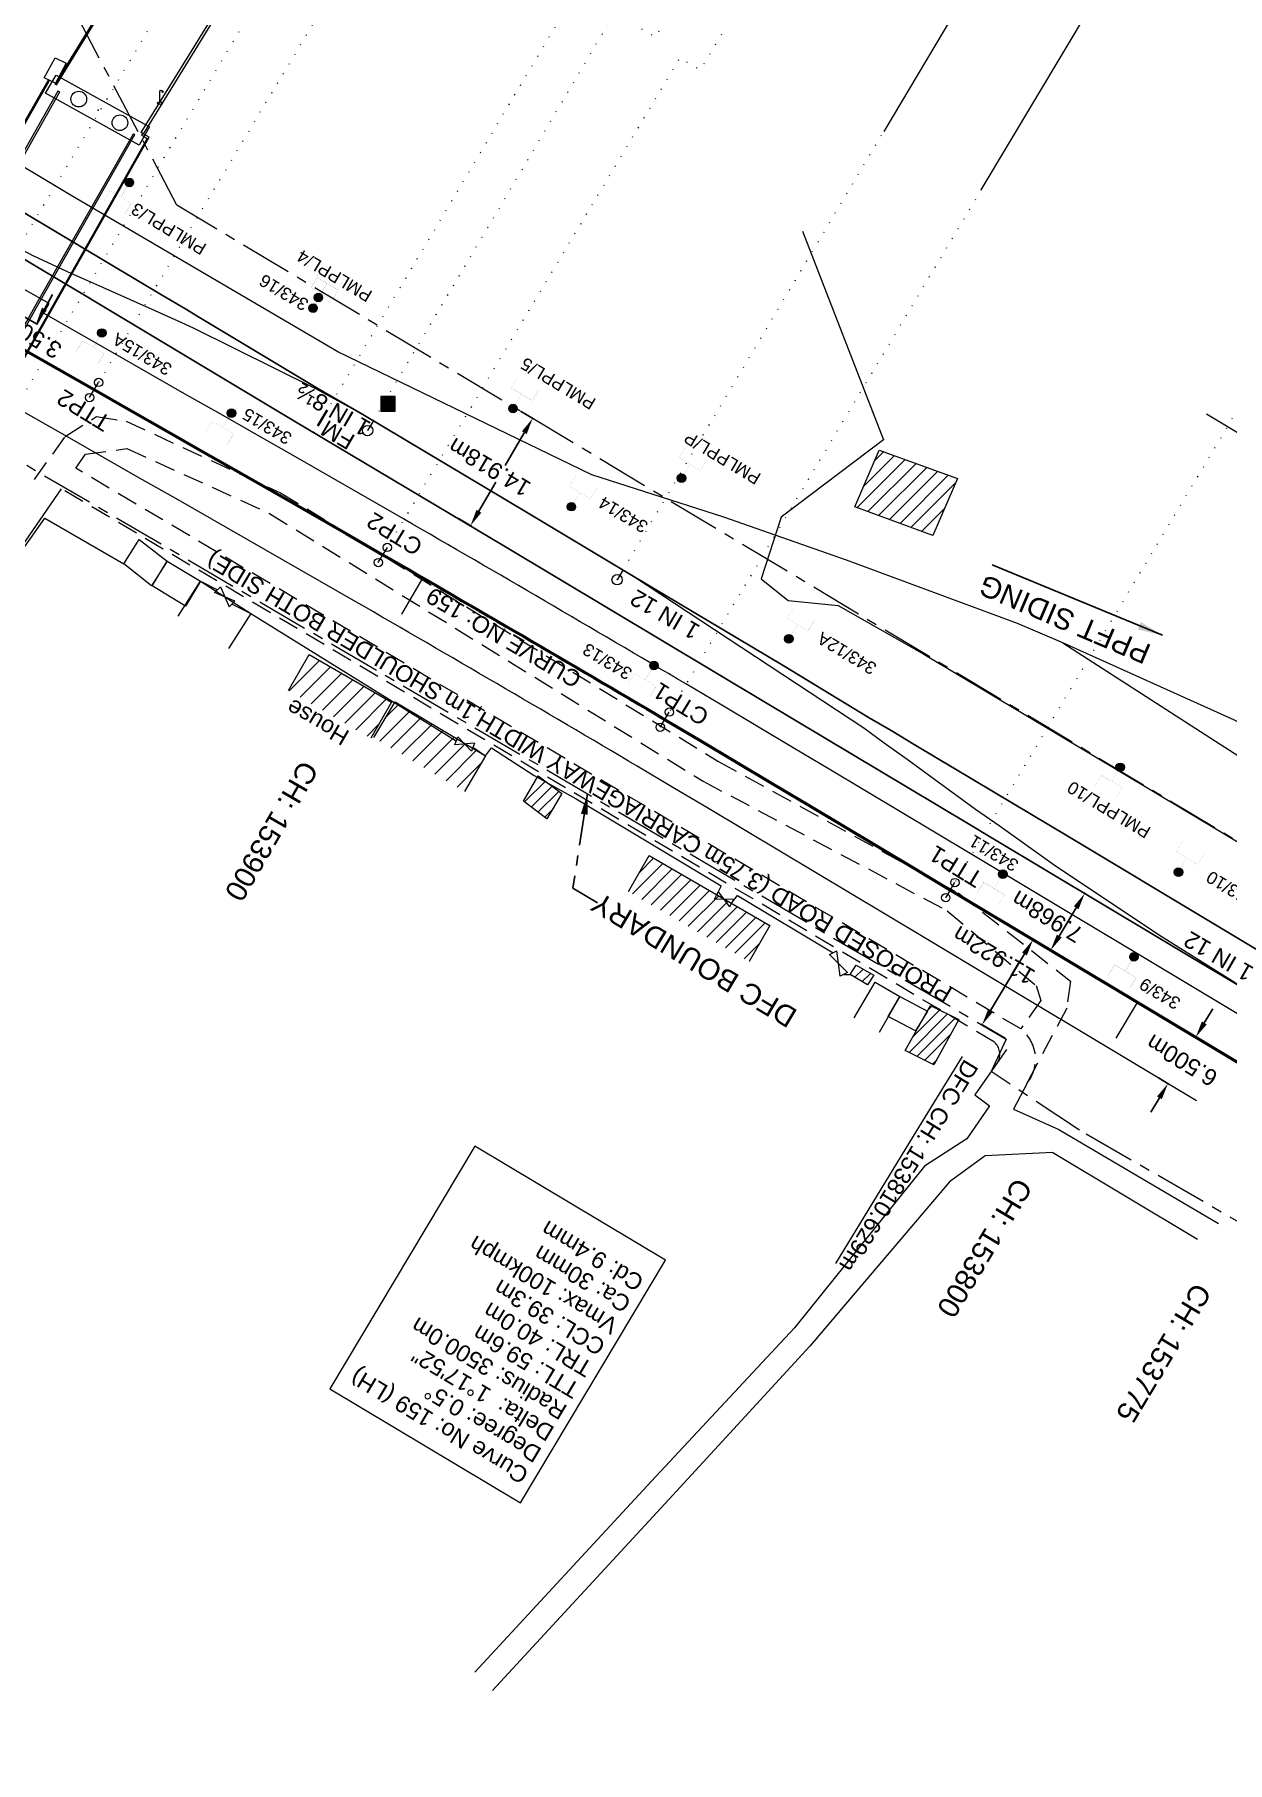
# Model space of a CAD drawing. Header units: metres. Extents: x 597821 to 610090, y 3402206 to 3407451.
# Drawn here: x 608279.7 to 608423.2, y 3403129.2 to 3403337 of the extents above; entities that cross this region are included whole.
import ezdxf

# ---------------------------------------------------------------- set-up
doc = ezdxf.new("R2010")
doc.units = ezdxf.units.M
doc.header["$MEASUREMENT"] = 0
for name, pattern in [('CENTER', [2, 1.25, -0.25, 0.25, -0.25]), ('DASHED', [0.75, 0.5, -0.25]), ('DOT', [0.25, 0, -0.25])]:
    doc.linetypes.add(name, pattern=pattern)
doc.layers.get('Defpoints').update_dxf_attribs({"color": 5})
for name, color, linetype, lineweight in [('Bench_Mark', 7, 'Continuous', 0), ('Building Under Cons.', 7, 'Continuous', 13), ('Cardinal_Leader', 10, 'Continuous', 0), ("CHAWAPAIL STN. SRJ's", 7, 'Continuous', 0), ('Compound Wall', 7, 'Continuous', 0), ('DFCC BOUNDARY', 6, 'CENTER', 0), ('Exg track', 7, 'Continuous', 0), ('EXG. GRADES IN PLAN', 7, 'Continuous', 0), ('Existing IR Track', 143, 'Continuous', 0), ('Gate', 7, 'Continuous', 0), ('Grill', 7, 'Continuous', 0), ('Lamp_Post', 8, 'Continuous', 0), ('LC DETAILS IN PLAN', 7, 'Continuous', 0), ("NEW CHAWAPAIL STN. SRJ's", 10, 'Continuous', 0), ('OHE MAST', 7, 'Continuous', 0), ('Piers_Abutment', 7, 'Continuous', 0), ('Proposed Chainage', 10, 'Continuous', 0), ('Proposed Curve_Details', 10, 'Continuous', 0), ('PROPOSED DFCC TRACK', 1, 'Continuous', 0), ('proposed structure', 1, 'Continuous', 0), ('Residential Building Pucca', 7, 'Continuous', 0), ('Residential Building Semipucca', 9, 'Continuous', 0), ('Shed', 7, 'Continuous', 0), ('SRJ CH. in Station', 7, 'Continuous', 0), ('Step', 7, 'Continuous', 0), ('Subroad Centre', 34, 'Continuous', 0), ('Subroad Edge', 34, 'Continuous', 0), ('Text1', 7, 'Continuous', 0), ('Wing Wall', 7, 'Continuous', 0)]:
    doc.layers.add(name, color=color, linetype=linetype, lineweight=lineweight)
doc.layers.add('Existing Railway Boundary', color=7, linetype='CENTER')
doc.styles.add('ARIAL', font='arial.ttf')
doc.styles.get("Standard").update_dxf_attribs({"font": 'arial.ttf'})
doc.styles.add('Style-Arial', font='arial.ttf')
doc.linetypes.add('F-LINE', pattern='A,0.6,["X",Standard,S=0.3,R=0,X=0,Y=-0.15],0.1', length=0.7)
doc.dimstyles.new('ISO-25', dxfattribs={"dimtxt": 2.5, "dimasz": 2.5, "dimexe": 1.25, "dimexo": 0.625, "dimtad": 1, "dimtxsty": 'Standard', "dimcen": 2.5, "dimadec": 0, "dimazin": 0, "dimtfac": 1, "dimtmove": 0, "dimatfit": 3, "dimfxl": 1, "dimarcsym": 0})
doc.dimstyles.get("Standard").update_dxf_attribs({"dimtxt": 0.18, "dimasz": 0.18, "dimexe": 0.18, "dimexo": 0.0625, "dimgap": 0.09, "dimtad": 0, "dimtih": 1, "dimtoh": 1, "dimdec": 4, "dimzin": 0, "dimdsep": 46, "dimtxsty": 'Standard', "dimcen": 0.09, "dimadec": 0, "dimazin": 0, "dimtfac": 1, "dimtdec": 4, "dimtofl": 0, "dimtmove": 0, "dimatfit": 3, "dimfxl": 1, "dimtolj": 1, "dimtzin": 0, "dimarcsym": 0})
pattern_1 = [(45, (0, 0), (-0.8838834765, 0.8838834765), [])]
pattern_2 = [(45, (0, 0), (-1.0606601718, 1.0606601718), [])]

# ---------------------------------------------------------------- blocks, each defined once
blk = doc.blocks.new('*D1')
at = {"layer": 'Defpoints', "color": 0, "transparency": 16777216}
for p in [(608406.83, 3403233.22), (608401.95, 3403226.86), (608402.73, 3403226.39)]:
    blk.add_point(p, dxfattribs=at)
at = {"layer": 'PROPOSED DFCC TRACK', "color": 0, "lineweight": -2, "transparency": 16777216}
for p, q in [((608406.72, 3403233.29), (608405.94, 3403233.76)), ((608405.02, 3403231.98), (608402.98, 3403228.57)), ((608402.63, 3403226.45), (608401.85, 3403226.92))]:
    blk.add_line(p, q, dxfattribs=at)
at = {"layer": 'PROPOSED DFCC TRACK', "color": 0, "transparency": 16777216}
for points in [[(608404.74, 3403232.15), (608405.31, 3403231.8), (608406.05, 3403233.69)], [(608402.7, 3403228.74), (608403.27, 3403228.4), (608401.95, 3403226.86)]]:
    blk.add_solid(points, dxfattribs=at)
at = {"layer": 'PROPOSED DFCC TRACK', "color": 0, "lineweight": 0, "transparency": 16777216, "insert": (608401.53, 3403230.91), "char_height": 2, "attachment_point": 5, "rotation": 149, "style": 'Style-Arial'}
blk.add_mtext('\\A1;7.968m', dxfattribs=at)
blk = doc.blocks.new('TerminatorOpen_0.5')
at = {"color": 0, "linetype": 'ByBlock', "lineweight": -2}
for q in [(-1, 0.25), (-1, 0), (-1, -0.25)]:
    blk.add_line((0, 0), q, dxfattribs=at)
blk = doc.blocks.new('*D7')
at = {"layer": 'Defpoints', "color": 0, "transparency": 16777216}
for p in [(608276.19, 3403304.36, 270.31), (608274.45, 3403301.32), (608278.18, 3403299.2)]:
    blk.add_point(p, dxfattribs=at)
at = {"layer": 'PROPOSED DFCC TRACK', "color": 0, "lineweight": -2, "transparency": 16777216}
for p, q in [((608280.9, 3403303.98), (608281.89, 3403305.72)), ((608276.29, 3403304.3), (608280.02, 3403302.18)), ((608274.56, 3403301.26), (608278.29, 3403299.14)), ((608277.19, 3403297.46), (608276.2, 3403295.72))]:
    blk.add_line(p, q, dxfattribs=at)
at = {"layer": 'PROPOSED DFCC TRACK', "color": 0, "transparency": 16777216}
for points in [[(608280.61, 3403304.15), (608281.19, 3403303.82), (608279.91, 3403302.24)], [(608276.9, 3403297.63), (608277.48, 3403297.3), (608278.18, 3403299.2)]]:
    blk.add_solid(points, dxfattribs=at)
at = {"layer": 'PROPOSED DFCC TRACK', "color": 0, "lineweight": 0, "transparency": 16777216, "insert": (608278.69, 3403301.15), "char_height": 2, "attachment_point": 5, "rotation": 149, "style": 'Style-Arial'}
blk.add_mtext('\\A1;3.500m', dxfattribs=at)
blk = doc.blocks.new('GT')
at = {"layer": 'Gate'}
for p, q in [((-0.5, -0.5), (-0.5, 0.5)), ((-0.5, 0.5), (0.5, -0.5)), ((0.5, 0.5), (0.5, -0.5))]:
    blk.add_line(p, q, dxfattribs=at)
blk.add_lwpolyline([(0.5, 0.5), (-0.5, -0.5)], dxfattribs=at)
blk = doc.blocks.new('LP')
for points in [[(0, 0), (0, 1.5)], [(0.25, 1.35), (0.44, 1.35)]]:
    blk.add_lwpolyline(points)
for centre, radius, start, end in [((0.07, 0.99), 0.519, 57.6425, 97.3165), ((0.34, 1.33), 0.094, 11.7012, 168.0476)]:
    blk.add_arc(centre, radius, start, end)
at = {"extrusion": (0, 0, -1)}
blk.add_ellipse((0, 0.01), major_axis=(0.308, 0), ratio=0.400495, dxfattribs=at)
blk.add_ellipse((0.35, 1.36), major_axis=(0.0017, 0.0438), ratio=0.461056, start_param=1.74022, end_param=4.575836)
blk = doc.blocks.new('BM')
blk.add_hatch(color=256).paths.add_polyline_path([(-0.88, 0.88), (-0.88, -0.88), (0.88, -0.88), (0.88, 0.88)])
for p, q in [((0.88, 0.88), (-0.88, 0.88)), ((-0.88, 0.88), (-0.88, -0.88)), ((0.88, -0.88), (0.88, 0.88)), ((-0.88, -0.88), (0.88, -0.88))]:
    blk.add_line(p, q)
blk = doc.blocks.new('OHE MAST')
h = blk.add_hatch(color=7)
h.dxf.hatch_style = 1
edge = h.paths.add_edge_path()
edge.add_arc((0, 0), 0.514, 0, 360)
at = {"const_width": 0.01}
for points in [[(1.5, 3.5), (1.5, 2), (-1.5, 2), (-1.5, 3.5)], [(0, 2), (0, 0)]]:
    blk.add_lwpolyline(points, dxfattribs=at)
blk.add_circle((0, 0), 0.514)
blk = doc.blocks.new('*D92')
at = {"layer": 'Defpoints', "color": 0, "transparency": 16777216}
for p in [(608338.06, 3403291.75), (608330.59, 3403278.84), (608332.16, 3403277.93)]:
    blk.add_point(p, dxfattribs=at)
at = {"layer": 'Text1', "color": 0, "lineweight": -2, "transparency": 16777216}
for p, q in [((608338.17, 3403291.69), (608339.74, 3403290.78)), ((608338.63, 3403289.11), (608336.34, 3403285.15)), ((608333.17, 3403279.66), (608335.19, 3403283.16)), ((608330.7, 3403278.78), (608332.27, 3403277.87))]:
    blk.add_line(p, q, dxfattribs=at)
at = {"layer": 'Text1', "color": 0, "transparency": 16777216}
for points in [[(608338.35, 3403289.28), (608338.92, 3403288.94), (608339.64, 3403290.84)], [(608332.88, 3403279.83), (608333.46, 3403279.49), (608332.16, 3403277.93)]]:
    blk.add_solid(points, dxfattribs=at)
at = {"layer": 'Text1', "color": 0, "lineweight": 0, "transparency": 16777216, "insert": (608334.44, 3403284.95), "char_height": 2, "attachment_point": 5, "rotation": 149, "style": 'Style-Arial'}
blk.add_mtext('\\A1;14.918m', dxfattribs=at)
blk = doc.blocks.new('*D101')
at = {"layer": 'Defpoints', "color": 0, "transparency": 16777216}
for p in [(608418.17, 3403217.13), (608419.4, 3403216.4), (608414.83, 3403211.56)]:
    blk.add_point(p, dxfattribs=at)
at = {"layer": 'PROPOSED DFCC TRACK', "color": 0, "lineweight": -2, "transparency": 16777216}
for p, q in [((608420.43, 3403218.11), (608421.46, 3403219.83)), ((608418.28, 3403217.07), (608419.51, 3403216.33)), ((608414.94, 3403211.5), (608416.17, 3403210.76)), ((608415.03, 3403209.11), (608414, 3403207.39))]:
    blk.add_line(p, q, dxfattribs=at)
at = {"layer": 'PROPOSED DFCC TRACK', "color": 0, "transparency": 16777216}
for points in [[(608420.14, 3403218.29), (608420.72, 3403217.94), (608419.4, 3403216.4)], [(608414.75, 3403209.28), (608415.32, 3403208.94), (608416.06, 3403210.82)]]:
    blk.add_solid(points, dxfattribs=at)
at = {"layer": 'PROPOSED DFCC TRACK', "color": 0, "lineweight": 0, "transparency": 16777216, "insert": (608417.73, 3403213.61), "char_height": 2, "attachment_point": 5, "rotation": 149, "style": 'Style-Arial'}
blk.add_mtext('\\A1;6.500m', dxfattribs=at)
blk = doc.blocks.new('*D429')
at = {"layer": 'Defpoints', "color": 0, "transparency": 16777216}
for p in [(608399.83, 3403228.13), (608402.73, 3403226.39), (608396.6, 3403216.16)]:
    blk.add_point(p, dxfattribs=at)
at = {"layer": 'PROPOSED DFCC TRACK', "color": 0, "lineweight": -2, "transparency": 16777216}
for p, q in [((608402.63, 3403226.45), (608399.72, 3403228.19)), ((608394.73, 3403219.62), (608398.8, 3403226.41)), ((608396.5, 3403216.23), (608393.59, 3403217.97))]:
    blk.add_line(p, q, dxfattribs=at)
at = {"layer": 'PROPOSED DFCC TRACK', "color": 0, "transparency": 16777216}
for points in [[(608398.52, 3403226.58), (608399.09, 3403226.24), (608399.83, 3403228.13)], [(608394.44, 3403219.79), (608395.02, 3403219.45), (608393.7, 3403217.9)]]:
    blk.add_solid(points, dxfattribs=at)
at = {"layer": 'PROPOSED DFCC TRACK', "color": 0, "lineweight": 0, "transparency": 16777216, "insert": (608395.11, 3403226.25), "char_height": 2, "attachment_point": 5, "rotation": 149, "style": 'Style-Arial'}
blk.add_mtext('\\A1;11.922m', dxfattribs=at)

msp = doc.modelspace()

# ---------------------------------------------------------------- hatches: boundary and pattern name
at = {"layer": 'Text1'}
h = msp.add_hatch(dxfattribs=at)
h.set_pattern_fill('ANSI31', color=256, scale=10)
h.set_pattern_definition(pattern_1)
h.paths.add_polyline_path([(608387.78, 3403276.7614), (608378.3888, 3403280.1974), (608381.3317, 3403287.0265), (608390.7316, 3403283.5873)])
h = msp.add_hatch(dxfattribs=at)
h.set_pattern_fill('ANSI31', scale=12)
h.set_pattern_definition(pattern_2)
h.paths.add_polyline_path([(608310.2558, 3403258.1143), (608312.7684, 3403262.4355), (608322.6677, 3403256.6794), (608320.1551, 3403252.3582)])
h = msp.add_hatch(dxfattribs=at)
h.set_pattern_fill('ANSI31', scale=12)
h.set_pattern_definition(pattern_2)
edge = h.paths.add_edge_path()
edge.add_line((608320.5313, 3403252.4321), (608331.4219, 3403245.9402))
edge.add_line((608320.5313, 3403252.4321), (608323.0908, 3403256.7257))
edge.add_line((608323.0908, 3403256.7257), (608333.9813, 3403250.2338))
edge.add_line((608333.9813, 3403250.2338), (608331.4219, 3403245.9402))
edge.add_line((608331.4219, 3403245.9402), (608320.5313, 3403252.4321))
h = msp.add_hatch(dxfattribs=at)
h.set_pattern_fill('ANSI31', scale=8)
h.set_pattern_definition([(45, (0, 0), (-0.7071067812, 0.7071067812), [])])
h.paths.add_polyline_path([(608387.5122, 3403220.2284), (608390.9192, 3403218.5231), (608387.8795, 3403213.0764), (608384.4645, 3403214.7857)])
h.paths.add_polyline_path([(608340.313, 3403247.8402), (608343.1339, 3403245.6946), (608341.3457, 3403242.6602), (608338.5244, 3403244.8061)])
h.paths.add_polyline_path([(608377.8394, 3403223.9268), (608378.5705, 3403225.0508), (608380.6675, 3403223.8429), (608379.936, 3403222.7184)])
h = msp.add_hatch(dxfattribs=at)
h.set_pattern_fill('ANSI31', scale=10)
h.set_pattern_definition(pattern_1)
h.paths.add_polyline_path([(608351.1565, 3403233.9161), (608353.6642, 3403238.24), (608368.1782, 3403229.8224), (608365.6704, 3403225.4984)])

# ---------------------------------------------------------------- linework, layer by layer
at = {"layer": 'Building Under Cons.'}
for points in [[(608290.4394, 3403273.3284, 265.4073), (608292.3184, 3403276.2764, 264.9925), (608295.6774, 3403273.6607, 265.5573), (608293.7853, 3403270.692, 265.5573)], [(608340.313, 3403247.8402, 263.9778), (608343.1339, 3403245.6946, 264.0377), (608341.3457, 3403242.6602, 265.1934), (608338.5244, 3403244.8061, 265.1934)]]:
    msp.add_polyline3d(points, close=True, dxfattribs=at)
at = {"layer": 'Cardinal_Leader', "linetype": 'Continuous', "lineweight": 13}
for p, q in [((608286.3419, 3403293.3363), (608287.4299, 3403295.1571)), ((608321.0707, 3403273.4893), (608322.1588, 3403275.3101)), ((608354.9884, 3403253.6796), (608356.0765, 3403255.5004)), ((608389.3372, 3403233.1819), (608390.4253, 3403235.0026))]:
    msp.add_line(p, q, dxfattribs=at)
for centre in [(608287.4299, 3403295.1571), (608286.3419, 3403293.3363), (608321.0707, 3403273.4893), (608322.1588, 3403275.3101), (608356.0765, 3403255.5004), (608354.9884, 3403253.6796), (608390.4253, 3403235.0026), (608389.3372, 3403233.1819)]:
    msp.add_circle(centre, 0.5, dxfattribs=at)
at = {"layer": "CHAWAPAIL STN. SRJ's", "lineweight": 13, "flags": 128}
msp.add_lwpolyline([(608420.9208, 3403390.9728), (608381.8639, 3403325.3283)], dxfattribs=at)
at = {"layer": "CHAWAPAIL STN. SRJ's", "linetype": 'DOT', "lineweight": 13, "ltscale": 5, "flags": 128}
for points in [[(608313.3285, 3403289.1104), (608347.1848, 3403346.0639)], [(608319.7837, 3403289.3641), (608349.5062, 3403339.5983), (608354.4175, 3403336.6921), (608356.6236, 3403340.4202)], [(608349.7997, 3403271.4294), (608381.8639, 3403325.3283)]]:
    msp.add_lwpolyline(points, dxfattribs=at)
at = {"layer": 'Compound Wall'}
for points in [[(608299.6884, 3403271.2524, 264.5606), (608301.7288, 3403270.2263, 264.5236)], [(608303.4721, 3403268.5028, 264.4706), (608305.7546, 3403267.3824, 266.3521), (608330.4482, 3403252.0409, 264.2687)], [(608332.451, 3403251.2872, 264.2887), (608333.9813, 3403250.2338, 264.7855), (608334.6949, 3403251.2167, 264.1197), (608339.8381, 3403247.86, 263.7588), (608344.8866, 3403245.0845, 263.6968)], [(608344.8866, 3403245.0845, 263.6968), (608362.3085, 3403234.6076, 263.5399), (608361.7379, 3403233.4663, 264.3017)], [(608363.5462, 3403232.5084, 264.3217), (608364.2699, 3403233.4494, 263.4709), (608375.7693, 3403226.5534, 263.24)], [(608377.0787, 3403223.9486, 264.2357), (608377.8402, 3403223.9274, 264.2607)]]:
    msp.add_polyline3d(points, dxfattribs=at)
at = {"layer": 'DFCC BOUNDARY', "lineweight": 20, "ltscale": 5}
msp.add_lwpolyline([(608272.3012, 3403288.9962), (608396.6035, 3403216.1637), (608394.7483, 3403212.21)], dxfattribs=at)
at = {"layer": 'Exg track', "lineweight": 15}
for p, q in [((608320.4772, 3403290.5299), (608319.7837, 3403289.3641)), ((608350.4932, 3403272.5953), (608349.7997, 3403271.4294))]:
    msp.add_line(p, q, dxfattribs=at)
at = {"layer": 'Exg track', "const_width": 0.3}
msp.add_lwpolyline([(608314.9261, 3403291.8381), (608313.7834, 3403289.9172)], dxfattribs=at)
at = {"layer": 'Exg track', "lineweight": 15}
for centre in [(608319.7837, 3403289.3641), (608349.7997, 3403271.4294)]:
    msp.add_circle(centre, 0.6244, dxfattribs=at)
at = {"layer": 'EXG. GRADES IN PLAN'}
msp.add_line((608438.5992, 3403280.6076), (608420.6769, 3403291.3506), dxfattribs=at)
at = {"layer": 'Existing IR Track', "color": 0, "lineweight": 20, "flags": 128}
for points in [[(608437.3932, 3403247.1469), (608424.0516, 3403254.5452), (608403.4159, 3403263.8321), (608397.942, 3403266.1755), (608377.3888, 3403273.7923), (608362.6236, 3403278.9653), (608346.7622, 3403284.0552), (608316.2168, 3403298.8461), (608284.1412, 3403317.6599), (608254.5655, 3403335.3114), (608252.2512, 3403336.6068), (608221.8917, 3403354.8082), (608218.8493, 3403356.6586), (608194.5717, 3403371.2695), (608187.902, 3403375.2636), (608151.5167, 3403396.9152)], [(608319.1889, 3403291.2981), (608313.6371, 3403294.3399), (608298.8207, 3403301.6982), (608296.9857, 3403302.5368), (608294.2193, 3403303.7633), (608288.2918, 3403306.397), (608286.124, 3403307.396), (608284.2158, 3403308.2007), (608279.5553, 3403310.3906), (608264.0333, 3403318.6136)], [(608425.8552, 3403221.8435), (608414.9311, 3403228.7064), (608402.3886, 3403237.1055), (608395.7486, 3403241.8318), (608392.924, 3403243.8018), (608384.7067, 3403249.7958), (608381.9307, 3403251.7842), (608379.4601, 3403253.5565), (608351.7798, 3403271.8241)], [(608403.4159, 3403263.8321), (608422.3307, 3403251.6592), (608430.6566, 3403246.3009)]]:
    msp.add_lwpolyline(points, dxfattribs=at)
at = {"layer": 'Existing IR Track', "color": 0, "lineweight": 25, "flags": 128}
for points in [[(608438.015, 3403214.5811), (608435.9945, 3403215.793), (608425.8552, 3403221.8435), (608418.8902, 3403226.0018), (608414.6969, 3403228.5054), (608401.6979, 3403236.3026), (608394.9935, 3403240.3069), (608391.8484, 3403242.1653), (608367.6454, 3403256.6595), (608336.3816, 3403275.3956), (608310.9246, 3403290.5398), (608287.4438, 3403304.6088), (608285.5104, 3403305.7682), (608283.5723, 3403306.9304), (608279.0903, 3403309.618), (608264.0333, 3403318.6136), (608251.8545, 3403325.9672), (608223.0332, 3403343.1699), (608220.9229, 3403344.4357), (608217.85, 3403346.2588), (608211.7599, 3403349.9161), (608191.4116, 3403362.138), (608160.6071, 3403380.5312)], [(608440.6768, 3403218.5648), (608438.403, 3403219.9286), (608421.3758, 3403230.1539), (608404.197, 3403240.47), (608385.7503, 3403251.4898), (608382.7771, 3403253.2834), (608380.1331, 3403254.8341), (608369.7689, 3403261.1039), (608351.7449, 3403271.8449), (608338.8873, 3403279.5529), (608319.1889, 3403291.2981), (608313.8076, 3403294.4133), (608299.5654, 3403302.9523), (608297.7995, 3403304.0364), (608295.2016, 3403305.5795), (608281.826, 3403313.5499), (608261.3816, 3403325.7235)]]:
    msp.add_lwpolyline(points, dxfattribs=at)
at = {"layer": 'Existing Railway Boundary', "color": 36, "lineweight": 20, "ltscale": 5}
for points in [[(608550.3293, 3403164.4182), (608296.8511, 3403316.4743), (608263.9541, 3403378.7593), (608188.5487, 3403419.3953), (608142.2829, 3403445.4311)], [(610089.8523, 3402205.9601), (610086.9233, 3402207.5999), (609765.011, 3402386.391), (609614.578, 3402479.3607), (609357.2464, 3402638.6343), (609071.6809, 3402809.1058), (609027.698, 3402836.29), (608983.406, 3402861.337), (608939.535, 3402887.313), (608925.412, 3402894.658), (608894.961, 3402913.367), (608851.4393, 3402938.6596), (608807.387, 3402965.294), (608719.637, 3403017.384), (608676.967, 3403042.83), (608658.67, 3403054.413), (608489.552, 3403156.593), (608405.415, 3403205.216), (608394.7888, 3403212.2682)]]:
    msp.add_lwpolyline(points, dxfattribs=at)
at = {"layer": 'Grill', "color": 1, "linetype": 'F-LINE', "lineweight": 13, "ltscale": 2}
for points in [[(608419.5079, 3403208.7577), (608386.5397, 3403228.5169), (608382.2511, 3403231.0871), (608377.9628, 3403233.656), (608373.6747, 3403236.2228), (608369.3861, 3403238.7867), (608365.0967, 3403241.3469), (608360.8091, 3403243.9009), (608356.5172, 3403246.4512), (608352.2191, 3403248.998, 0.00280566), (608318.3681, 3403268.7686), (608314.0421, 3403271.2588), (608309.7122, 3403273.744), (608305.3762, 3403276.2266), (608301.0399, 3403278.7042), (608296.7008, 3403281.1793), (608292.3594, 3403283.6527), (608288.0161, 3403286.125), (608283.6714, 3403288.5972), (608223.2909, 3403322.9513)], [(608425.4379, 3403218.6109), (608392.4516, 3403238.3809), (608388.1627, 3403240.9513), (608383.8727, 3403243.5213), (608379.581, 3403246.0902), (608375.2872, 3403248.6572), (608370.9907, 3403251.2216), (608366.689, 3403253.7841), (608362.3856, 3403256.3412), (608358.0813, 3403258.8916, 0.00280566), (608324.1121, 3403278.7313), (608319.7731, 3403281.229), (608315.4316, 3403283.7209), (608311.0902, 3403286.2066), (608306.745, 3403288.6893), (608302.3988, 3403291.1685), (608298.0521, 3403293.6448), (608293.7052, 3403296.1192), (608289.3586, 3403298.5924), (608280.7856, 3403303.4701)]]:
    msp.add_lwpolyline(points, format="xyb", dxfattribs=at)
at = {"layer": 'Grill', "linetype": 'F-LINE', "lineweight": 5, "ltscale": 2}
msp.add_lwpolyline([(608372.1017, 3403313.3551), (608381.8617, 3403288.2371), (608369.5508, 3403278.9481), (608367.1131, 3403271.5311), (608370.3664, 3403268.909), (608376.3973, 3403268.3341), (608386.7125, 3403262.4563), (608446.2472, 3403226.8801)], dxfattribs=at)
at = {"layer": 'LC DETAILS IN PLAN', "linetype": 'DOT', "lineweight": 13, "ltscale": 5, "flags": 128}
msp.add_lwpolyline([(608277.346, 3403310.66), (608301.8209, 3403351.6269), (608301.8175, 3403351.6213), (608311.192, 3403367.5669)], dxfattribs=at)
at = {"layer": "NEW CHAWAPAIL STN. SRJ's", "lineweight": 13, "flags": 128}
msp.add_lwpolyline([(608393.5926, 3403318.3154), (608432.7959, 3403383.8807)], dxfattribs=at)
at = {"layer": "NEW CHAWAPAIL STN. SRJ's", "color": 6, "linetype": 'DOT', "lineweight": 13, "ltscale": 5, "elevation": 274.2853, "flags": 128}
msp.add_lwpolyline([(608272.2755, 3403288.9523), (608274.8305, 3403293.3374), (608277.3203, 3403291.8867), (608319.362, 3403362.6851)], dxfattribs=at)
at = {"layer": "NEW CHAWAPAIL STN. SRJ's", "linetype": 'DOT', "lineweight": 13, "ltscale": 5, "flags": 128}
for points in [[(608325.5737, 3403358.9858), (608325.5737, 3403358.9858), (608286.8859, 3403294.2467)], [(608362.3458, 3403336.9987), (608359.7935, 3403332.7302), (608357.3466, 3403334.1925), (608321.5781, 3403274.3639)], [(608393.5926, 3403318.3154), (608355.5325, 3403254.59)], [(608427.9553, 3403297.7689), (608389.8812, 3403234.0922)]]:
    msp.add_lwpolyline(points, dxfattribs=at)
at = {"layer": 'Piers_Abutment'}
for points in [[(608293.5614, 3403325.9046, 270.6958), (608292.3051, 3403323.7083, 270.6878), (608281.0549, 3403329.9365, 270.6978), (608282.3112, 3403332.1329, 270.7058)], [(608270.3149, 3403310.9223, 270.7418), (608268.9414, 3403308.4835, 270.7588), (608280.0497, 3403302.1632, 270.074), (608281.4594, 3403304.6668, 270.7288)]]:
    msp.add_polyline3d(points, close=True, dxfattribs=at)
for centre in [(608285.0436, 3403329.2333, 264.4196), (608289.9905, 3403326.3919, 264.2537)]:
    msp.add_circle(centre, 0.9439, dxfattribs=at)
at = {"layer": 'Proposed Chainage', "lineweight": 0, "flags": 128}
for points in [[(608323.909, 3403267.3004), (608326.4133, 3403271.628)], [(608409.8371, 3403216.3026), (608412.4075, 3403220.5913)]]:
    msp.add_lwpolyline(points, dxfattribs=at)
at = {"layer": 'Proposed Curve_Details'}
msp.add_lwpolyline([(608338.1819, 3403160.4085), (608355.6235, 3403189.5986), (608332.6896, 3403203.3068), (608315.2481, 3403174.1166)], close=True, dxfattribs=at)
at = {"layer": 'PROPOSED DFCC TRACK', "color": 1, "linetype": 'Continuous', "lineweight": 50, "flags": 128}
msp.add_lwpolyline([(608555.1916, 3403135.0149), (608389.8812, 3403234.0922), (608385.5924, 3403236.6625), (608381.3032, 3403239.232), (608377.013, 3403241.8), (608372.7215, 3403244.3657), (608368.4281, 3403246.9283), (608364.1325, 3403249.487), (608359.8341, 3403252.0412), (608355.5325, 3403254.59, 0.00280566), (608321.6148, 3403274.3997), (608317.2814, 3403276.8941), (608312.9449, 3403279.3831), (608308.6058, 3403281.8675), (608304.2645, 3403284.348), (608299.9214, 3403286.8254), (608295.577, 3403289.3004), (608291.2317, 3403291.7739), (608286.8859, 3403294.2467), (608226.5053, 3403328.6008)], format="xyb", dxfattribs=at)
at = {"layer": 'proposed structure', "color": 1, "linetype": 'DASHED', "ltscale": 5}
for p, q in [((608398.3632, 3403217.3896), (608284.6846, 3403284.825)), ((608395.18, 3403215.8085), (608282.9645, 3403282.3572))]:
    msp.add_line(p, q, dxfattribs=at)
for centre, radius, start, end in [((608393.9122, 3403214.3577, 72.0237), 1.9267, 331.459776, 48.849685), ((608395.5312, 3403213.7644), 4.6002, 321.263549, 52.003025)]:
    msp.add_arc(centre, radius, start, end, dxfattribs=at)
at = {"layer": 'Residential Building Pucca'}
for points in [[(608275.8824, 3403263.0297, 262.4592), (608271.8005, 3403265.9146, 262.4592), (608280.9428, 3403278.8504, 264.1857), (608290.4394, 3403273.3284, 265.4073)], [(608297, 3403267.0384, 264.5606), (608299.6884, 3403271.2524, 264.5606), (608305.7546, 3403267.3824, 266.3521), (608303.0662, 3403263.1684, 266.3521)], [(608310.2558, 3403258.1143, 265.7902), (608312.7684, 3403262.4355, 265.7902), (608322.6677, 3403256.6794, 265.2294), (608320.1551, 3403252.3582, 265.2294)], [(608320.5313, 3403252.4321, 266.1811), (608323.0908, 3403256.7257, 266.1811), (608333.9813, 3403250.2338, 264.7855), (608331.4219, 3403245.9402, 264.7855)], [(608351.1565, 3403233.9161, 264.9965), (608353.6642, 3403238.24, 264.9965), (608368.1782, 3403229.8224, 264.0867), (608365.6704, 3403225.4984, 264.0867)], [(608378.3217, 3403218.711, 264.4446), (608380.8324, 3403223.0333, 264.4446), (608383.8192, 3403221.2983, 264.8015), (608381.3085, 3403216.9761, 264.8015)]]:
    msp.add_polyline3d(points, dxfattribs=at)
for points in [[(608293.8772, 3403270.7036, 266.2071), (608295.6774, 3403273.6607, 265.5573), (608299.6884, 3403271.2524, 264.5606), (608297.8568, 3403268.2437, 264.5606)], [(608377.8394, 3403223.9268, 264.2607), (608378.5705, 3403225.0508, 264.3007), (608380.6675, 3403223.8429, 263.9488), (608379.936, 3403222.7184, 263.9488)], [(608387.5122, 3403220.2284, 264.6116), (608390.9192, 3403218.5231, 264.8725), (608387.8795, 3403213.0764, 265.4793), (608384.4645, 3403214.7857, 265.4793)]]:
    msp.add_polyline3d(points, close=True, dxfattribs=at)
at = {"layer": 'Residential Building Semipucca'}
msp.add_polyline3d([(608383.8192, 3403221.2983, 264.8015), (608387.1523, 3403219.5123, 264.6246), (608385.6884, 3403217.1663, 265.5263), (608382.4125, 3403218.8767, 264.8015)], close=True, dxfattribs=at)
at = {"layer": 'Shed'}
msp.add_polyline3d([(608387.78, 3403276.7614, 266.686), (608378.3888, 3403280.1974, 266.2541), (608381.3317, 3403287.0265, 265.8452), (608390.7316, 3403283.5873, 265.8452)], close=True, dxfattribs=at)
at = {"layer": 'Step'}
msp.add_polyline3d([(608280.8868, 3403331.7857, 273.1711), (608282.1819, 3403334.197, 273.1401), (608283.5169, 3403333.5555, 273.1751), (608282.2218, 3403331.144, 273.1751)], close=True, dxfattribs=at)
at = {"layer": 'Subroad Centre'}
msp.add_point((608287.37, 3403327.92, 273.384), dxfattribs=at)
at = {"layer": 'Subroad Edge', "color": 3, "linetype": 'DASHED', "lineweight": 18, "ltscale": 5}
for points in [[(608279.7187, 3403283.4901), (608283.4192, 3403288.6579), (608287.1887, 3403291.0556), (608290.7342, 3403290.489), (608309.3055, 3403281.896), (608361.9276, 3403249.6001), (608390.8056, 3403233.7554), (608404.3501, 3403223.1414), (608403.8801, 3403219.9107), (608399.1195, 3403210.8858)], [(608284.6846, 3403284.825), (608285.833, 3403286.5092), (608290.8354, 3403287.2099), (608307.9841, 3403279.401), (608360.1456, 3403247.1841), (608389.5163, 3403231.5884), (608400.1973, 3403222.6253), (608400.7675, 3403220.8346), (608398.3632, 3403217.3896)]]:
    msp.add_lwpolyline(points, dxfattribs=at)
at = {"layer": 'Subroad Edge', "lineweight": 13}
for points in [[(608245.9863, 3403227.5799, 262.2357), (608267.0633, 3403259.3412, 262.4852), (608282.9645, 3403282.3572, 0)], [(608396.6509, 3403214.9362, 0), (608392.8456, 3403209.4839, 261.9773), (608394.5911, 3403208.1651, 261.8144)], [(608399.1195, 3403210.8858, 261.6302), (608397.4643, 3403207.7481, 261.8394), (608397.4629, 3403207.7483, 261.8394), (608402.9236, 3403205.2799, 261.7794)], [(608394.5911, 3403208.1651, 261.8144), (608391.8507, 3403204.1662, 261.9064), (608386.7598, 3403200.89, 261.7794), (608371.1282, 3403181.4313, 262.0153), (608353.9099, 3403162.9662, 262.1563), (608332.668, 3403140.0149, 262.2593)], [(608402.9236, 3403205.2799, 261.7794), (608422.1436, 3403193.9934, 261.7338)], [(608402.2101, 3403202.5395, 261.6934), (608394.0829, 3403202.1301, 261.7704), (608389.7714, 3403198.9864, 261.6934), (608372.996, 3403179.2557, 261.9903), (608356.0366, 3403160.7781, 262.1503), (608334.7947, 3403137.8268, 262.2533)], [(608402.2101, 3403202.5395, 261.6934), (608419.6305, 3403192.0914, 261.6958)]]:
    msp.add_polyline3d(points, dxfattribs=at)
at = {"layer": 'Wing Wall'}
for points in [[(608321.4024, 3403370.9492, 272.9671), (608315.1892, 3403361.4814, 273.337), (608292.8082, 3403325.0898, 274.3587), (608292.5537, 3403325.2291, 274.3657), (608314.9878, 3403361.5579, 273.336), (608321.2075, 3403371.0664, 272.9662)], [(608281.4654, 3403331.3847, 274.3377), (608281.3089, 3403331.4171, 274.3457), (608260.8987, 3403295.8031, 274.2757), (608261.1086, 3403295.6161, 274.2847), (608281.4654, 3403331.3847, 274.3377)], [(608282.7689, 3403330.1068, 274.0698), (608282.5377, 3403330.1891, 274.0538), (608270.719, 3403309.388, 274.0938), (608262.452, 3403294.7587, 274.1008), (608262.6643, 3403294.6788, 274.1008), (608270.9619, 3403309.2477, 274.0988), (608282.7689, 3403330.1068, 274.0698)], [(608292.6883, 3403325.093, 274.3697), (608292.6027, 3403324.9182, 274.3637), (608293.265, 3403324.4994, 274.2727), (608273.2481, 3403289.1483, 274.3007), (608272.4602, 3403289.5161, 274.2857), (608272.3728, 3403289.3058, 274.3067), (608273.265, 3403288.8601, 274.3107), (608293.5201, 3403324.6374, 274.3177), (608292.6883, 3403325.093, 274.3697)]]:
    msp.add_polyline3d(points, dxfattribs=at)
for points in [[(608304.5529, 3403367.4661, 273.367), (608282.1477, 3403331.0327, 274.3777), (608282.3589, 3403330.9423, 274.3787), (608304.7048, 3403367.3471, 273.371)], [(608271.8041, 3403289.6342, 274.0488), (608279.954, 3403304.1506, 274.0868), (608291.7964, 3403324.9837, 274.0968), (608291.5958, 3403325.0228, 274.1038), (608279.7414, 3403304.2793, 274.1328), (608271.6007, 3403289.7412, 274.0668)]]:
    msp.add_polyline3d(points, close=True, dxfattribs=at)

# ---------------------------------------------------------------- block references
at = {"layer": 'Bench_Mark'}
msp.add_blockref('BM', (608322.235, 3403292.579, 264.151), dxfattribs=at)
at = {"layer": 'Gate', "yscale": 0.9997078268772032}
for p, xscale, zscale, rotation in [((608302.6004, 3403269.3645, 156.3202), 2.451394894441402, 2.451394894441402, 315.3458718828159), ((608331.4496, 3403251.664, 156.3202), 2.140000643510562, 2.140000643510562, 339.3458718816138), ((608362.6421, 3403232.9873, 156.3202), 2.046308151369576, 2.046308151369576, 332.3458718791222), ((608376.424, 3403225.251, 156.3202), 2.91538011401767, 2.91538011401767, 116.3458718817691)]:
    msp.add_blockref('GT', p, dxfattribs=dict(at, xscale=xscale, zscale=zscale, rotation=rotation))
at = {"layer": 'Lamp_Post', "xscale": 0.9997078269177826, "yscale": 0.9997078269177826, "zscale": 0.9997078269177826}
msp.add_blockref('LP', (608294.7831, 3403328.7492, 274.8306), dxfattribs=at)
at = {"layer": 'OHE MAST', "lineweight": 20}
for p, rotation in [((608291.1215, 3403319.2079), 149.0208306544456), ((608313.2191, 3403304.0843), 329.0208306544455), ((608313.8604, 3403305.3799), 329.0208306544455), ((608287.8229, 3403301.1069), 149.0208306544456), ((608337.273, 3403292.0138), 329.0208306544455), ((608303.3979, 3403291.449), 149.0208306544456), ((608357.5312, 3403283.6501), 329.0208306544455), ((608344.2951, 3403280.2104), 329.0208306544455), ((608370.4586, 3403264.3084), 329.0208306544455), ((608354.2278, 3403261.0992), 149.0208306544456), ((608410.3211, 3403248.8676), 149.0208306544456), ((608417.3247, 3403236.2607), 329.0208306544455), ((608396.2035, 3403236.0102), 149.0208306544456), ((608411.972, 3403226.0604), 149.0208306544456)]:
    msp.add_blockref('OHE MAST', p, dxfattribs=dict(at, rotation=rotation))

# ---------------------------------------------------------------- texts
at = {"layer": 'DFCC BOUNDARY', "linetype": 'Continuous', "ltscale": 5}
msp.add_text('DFC BOUNDARY', height=2.5, rotation=149, dxfattribs=at).set_placement((608371.6568, 3403219.5548, 570.5346))
at = {"layer": 'DFCC BOUNDARY', "insert": (608392.475, 3403213.3687), "char_height": 2, "attachment_point": 4, "rotation": 238.566309, "line_spacing_factor": 0.60036, "style": 'ARIAL'}
msp.add_mtext('{\\LDFC CH: 153810.629m}', dxfattribs=at)
at = {"layer": 'Exg track', "style": 'ARIAL'}
for s, p in [('1 IN 8½', (608320.3366, 3403290.2703)), ('FM', (608318.438, 3403288.6872)), ('1 IN 12', (608359.9398, 3403265.8186)), ('1 IN 12', (608426.5368, 3403224.7117))]:
    msp.add_text(s, height=2, rotation=149.797857, dxfattribs=at).set_placement(p)
at = {"layer": 'OHE MAST', "style": 'ARIAL'}
for s, p in [('PMLPPL/3', (608300.532, 3403311.6867)), ('PMLPPL/4', (608320.4792, 3403306.0303)), ('343/16', (608312.8374, 3403304.9602)), ('343/15A', (608296.3912, 3403297.1813)), ('PMLPPL/5', (608347.375, 3403293.0824)), ('343/15', (608310.82, 3403288.8714)), ('PMLPPL/P', (608367.2357, 3403284.0664)), ('343/14', (608353.6695, 3403278.233)), ('343/13', (608351.7506, 3403260.5778)), ('343/12A', (608381.1573, 3403261.1945)), ('PMLPPL/10', (608414.1315, 3403241.5236)), ('343/11', (608398.2371, 3403237.5174)), ('343/10', (608426.7652, 3403233.189)), ('343/9', (608417.7224, 3403220.9226))]:
    msp.add_text(s, height=1.5, rotation=149, dxfattribs=at).set_placement(p)
at = {"layer": 'Proposed Chainage', "lineweight": 0, "char_height": 2.5, "attachment_point": 4, "line_spacing_factor": 0.6, "style": 'Style-Arial'}
for s, insert, rotation in [('CH: 153900', (608312.8874, 3403249.2608), 239.943713), ('CH: 153800', (608398.8008, 3403199.0433), 239.064004), ('CH: 153775', (608420.3296, 3403186.4096), 239.064004)]:
    msp.add_mtext(s, dxfattribs=dict(at, insert=insert, rotation=rotation))
at = {"layer": 'Proposed Curve_Details', "char_height": 2, "attachment_point": 7, "line_spacing_factor": 0.9, "style": 'ARIAL'}
for s, insert, rotation in [('CURVE NO: 159', (608345.7199, 3403260.0504), 149.711205), ('Curve No: 159{\\C1; (LH)}\\PDegree: 0.5%%D\\PDelta:  1%%D17\'52"\\PRadius: 3500.0m\\PTTL: 59.6m\\PTRL: 40.0m\\PCCL: 39.3m\\PVmax: 100kmph\\PCa: 30mm\\PCd: 9.4mm', (608353.197, 3403187.4615), 149.123596)]:
    msp.add_mtext(s, dxfattribs=dict(at, insert=insert, rotation=rotation))
at = {"layer": 'proposed structure', "color": 1, "style": 'ARIAL'}
for s, rotation, p in [('TTP2', 148.455655, (608289.062, 3403290.8662)), ('CTP2', 148.455655, (608326.5948, 3403275.9105)), ('PROPOSED ROAD (3.75m CARRIAGEWAY WIDTH,1m SHOULDER BOTH SIDE) ', 149.357234, (608390.272, 3403222.1608)), ('CTP1', 148.455655, (608361.0302, 3403255.4573)), ('TTP1', 148.455655, (608393.9767, 3403235.9954))]:
    msp.add_text(s, height=2, rotation=rotation, dxfattribs=at).set_placement(p)
at = {"layer": 'SRJ CH. in Station', "color": 7, "lineweight": 15}
msp.add_text('PPFT SIDING', height=2.5, rotation=156.896416, dxfattribs=at).set_placement((608414.1976, 3403263.5021))
at = {"layer": 'Text1', "style": 'ARIAL'}
msp.add_text('House', height=2, rotation=149.722073, dxfattribs=at).set_placement((608317.756, 3403253.1126))

# ---------------------------------------------------------------- dimensions: what is measured, and where the dimension line sits
at = {"layer": 'PROPOSED DFCC TRACK', "color": 10, "lineweight": 0}
dim = msp.add_linear_dim(base=(608278.1785, 3403299.201), p1=(608276.1854, 3403304.3619, 270.3122), p2=(608274.4545, 3403301.3198), angle=240.361412, text='<>m', dimstyle='Standard', override={"dimtxt": 2, "dimasz": 2, "dimexe": 0.125, "dimexo": 0.125, "dimgap": 0.125, "dimtad": 1, "dimtih": 0, "dimtoh": 0, "dimdec": 3, "dimzin": 3, "dimtxsty": 'Style-Arial', "dimsah": 1, "dimadec": 4, "dimazin": 3, "dimtmove": 2, "dimatfit": 1, "dimldrblk": 'TerminatorOpen_0.5', "dimfrac": 2, "dimtzin": 11}, dxfattribs=at)
dim.commit()
dim.dimension.update_dxf_attribs({"geometry": '*D7', "text_midpoint": (608278.6935, 3403301.1548), "dimtype": 161, "text_rotation": 149})
for base, p1, p2, angle, picture, middle in [((608401.95346, 3403226.85684), (608406.82898, 3403233.22482), (608402.73254, 3403226.38991), 239.064004, '*D1', (608401.52505, 3403230.91346)), ((608399.831, 3403228.1289), (608396.6035, 3403216.1637), (608402.7325, 3403226.3899), 59.064004, '*D429', (608395.1061, 3403226.2493))]:
    dim = msp.add_linear_dim(base=base, p1=p1, p2=p2, angle=angle, dimstyle='Standard', override={"dimtxt": 2, "dimasz": 2, "dimexe": 0.125, "dimexo": 0.125, "dimgap": 0.125, "dimtad": 1, "dimtih": 0, "dimtoh": 0, "dimdec": 3, "dimzin": 3, "dimpost": 'm', "dimtxsty": 'Style-Arial', "dimsah": 1, "dimadec": 4, "dimazin": 3, "dimtmove": 2, "dimatfit": 1, "dimldrblk": 'TerminatorOpen_0.5', "dimfrac": 2, "dimtzin": 11}, dxfattribs=at)
    dim.commit()
    dim.dimension.update_dxf_attribs({"geometry": picture, "text_midpoint": middle, "dimtype": 161, "text_rotation": 149})
dim = msp.add_aligned_dim(p1=(608414.8333, 3403211.5594), p2=(608418.1748, 3403217.1347), distance=-1.4314, dimstyle='Standard', override={"dimtxt": 2, "dimasz": 2, "dimexe": 0.125, "dimexo": 0.125, "dimgap": 0.125, "dimtad": 1, "dimtih": 0, "dimtoh": 0, "dimdec": 3, "dimzin": 3, "dimpost": 'm', "dimtxsty": 'Style-Arial', "dimsah": 1, "dimadec": 4, "dimazin": 3, "dimtmove": 2, "dimatfit": 1, "dimldrblk": 'TerminatorOpen_0.5', "dimfrac": 2, "dimtzin": 11}, dxfattribs=at)
dim.commit()
dim.dimension.update_dxf_attribs({"geometry": '*D101', "text_midpoint": (608417.7318, 3403213.6112), "text_rotation": 149})
at = {"layer": 'Text1', "color": 0, "lineweight": 0}
dim = msp.add_linear_dim(base=(608332.1649, 3403277.9296), p1=(608338.0595, 3403291.7542), p2=(608330.5879, 3403278.8422), angle=239.943713, dimstyle='Standard', override={"dimtxt": 2, "dimasz": 2, "dimexe": 0.125, "dimexo": 0.125, "dimgap": 0.125, "dimtad": 1, "dimtih": 0, "dimtoh": 0, "dimdec": 3, "dimzin": 3, "dimpost": 'm', "dimtxsty": 'Style-Arial', "dimsah": 1, "dimadec": 4, "dimazin": 3, "dimtmove": 2, "dimatfit": 1, "dimldrblk": 'TerminatorOpen_0.5', "dimfrac": 2, "dimtzin": 11}, dxfattribs=at)
dim.commit()
dim.dimension.update_dxf_attribs({"geometry": '*D92', "text_midpoint": (608334.4407, 3403284.9547), "dimtype": 161, "text_rotation": 149})

# ---------------------------------------------------------------- leaders
at = {"layer": 'DFCC BOUNDARY', "ltscale": 5}
msp.add_leader([(608346.2241, 3403245.6825, 263.6764), (608344.4811, 3403234.3362, 263.6764), (608347.4402, 3403232.5537, 263.6764)], dimstyle='ISO-25', override={"dimtxt": 3, "dimasz": 2.5, "dimgap": 0.625, "dimtad": 0, "dimdec": 3, "dimzin": 2, "dimtdec": 3}, dxfattribs=at)
at = {"layer": 'SRJ CH. in Station', "color": 7, "lineweight": 15}
msp.add_leader([(608415.3872, 3403264.7443), (608394.9235, 3403273.2236)], dimstyle='ISO-25', override={"dimtxt": 3, "dimasz": 3, "dimgap": 0.625, "dimtad": 0, "dimdec": 3, "dimzin": 2, "dimtdec": 3}, dxfattribs=at)

doc.saveas('drawing.dxf')
